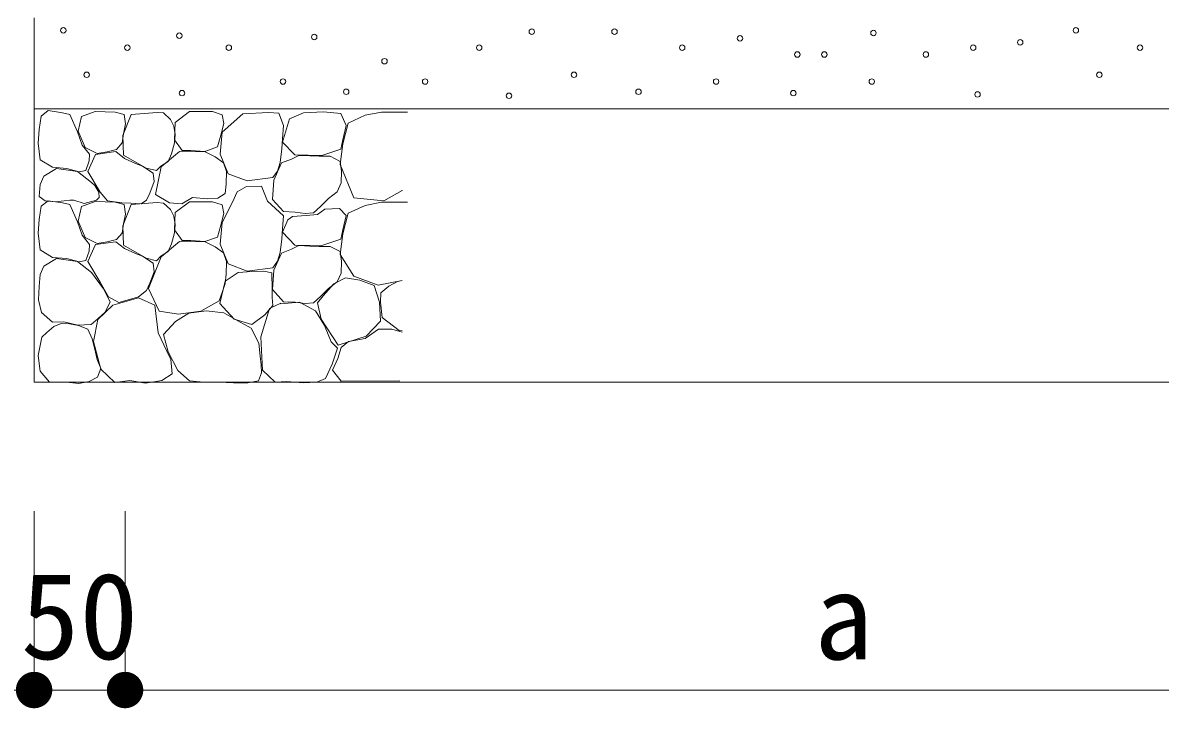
# Model space of a CAD drawing. Units: millimetres on the paper, scale 1:20. Extents: x 11 to 3083, y 13 to 5005.
# Drawn here: x 140.86 to 172.12, y 83.57 to 102.39 of the extents above; entities that cross this region are included whole.
import ezdxf
from ezdxf.enums import TextEntityAlignment as Align

# ---------------------------------------------------------------- set-up
doc = ezdxf.new("R2010")
doc.units = ezdxf.units.MM
for name, color, linetype, lineweight in [('_0-0_', 7, 'Continuous', 13), ('ハッチ', 4, 'Continuous', 13), ('寸法', 1, 'Continuous', 13), ('本体', 7, 'Continuous', 13)]:
    doc.layers.add(name, color=color, linetype=linetype, lineweight=lineweight)
doc.styles.add('ＭＳ ゴシック', font='')
doc.styles.get('ＭＳ ゴシック').set_extended_font_data('MS Gothic')

# ---------------------------------------------------------------- blocks, each defined once
blk = doc.blocks.new('filled_dot')
at = {"color": 0, "linetype": 'Continuous', "lineweight": -2, "const_width": 1.25}
blk.add_lwpolyline([(-0.625, 0, 1), (0.625, 0, 1)], format="xyb", close=True, dxfattribs=at)

msp = doc.modelspace()

# ---------------------------------------------------------------- linework, layer by layer
at = {"layer": '_0-0_'}
msp.add_circle((166.981, 101.706), 0.075, dxfattribs=at)
at = {"layer": 'ハッチ'}
for p, q in [((141.314, 99.46), (141.365, 99.825)), ((141.365, 99.825), (141.558, 99.978)), ((141.558, 99.978), (141.955, 99.917)), ((141.955, 99.917), (142.148, 99.876)), ((142.148, 99.876), (142.361, 99.399)), ((142.383, 99.413), (142.477, 99.819)), ((142.477, 99.819), (142.852, 99.955)), ((142.852, 99.955), (143.394, 99.934)), ((143.394, 99.934), (143.644, 99.872)), ((143.613, 99.292), (143.842, 99.87)), ((143.644, 99.872), (143.686, 99.611)), ((143.842, 99.87), (144.552, 99.925)), ((144.552, 99.925), (144.726, 99.914)), ((144.726, 99.914), (144.923, 99.739)), ((144.923, 99.739), (145.01, 99.554)), ((145.044, 99.652), (145.441, 99.95)), ((145.441, 99.95), (146.075, 99.95)), ((146.075, 99.95), (146.336, 99.863)), ((146.336, 99.863), (146.385, 99.627)), ((146.338, 99.384), (146.91, 99.891)), ((146.91, 99.891), (147.611, 99.93)), ((147.611, 99.93), (147.897, 99.904)), ((147.897, 99.904), (148.027, 99.566)), ((147.998, 99.111), (148.19, 99.753)), ((148.19, 99.753), (148.573, 99.922)), ((148.573, 99.922), (149.125, 99.945)), ((149.125, 99.945), (149.599, 99.9)), ((149.599, 99.9), (149.745, 99.573)), ((149.8, 99.632), (150.266, 99.85)), ((150.266, 99.85), (150.716, 99.937)), ((150.716, 99.937), (151.428, 99.937)), ((141.284, 99.084), (141.314, 99.46)), ((142.571, 98.965), (142.383, 99.413)), ((143.686, 99.611), (143.623, 99.34)), ((145.01, 99.554), (145.043, 99.324)), ((145.032, 99.18), (145.044, 99.652)), ((146.385, 99.627), (146.298, 99.304)), ((148.027, 99.566), (148.001, 99.202)), ((149.655, 99.065), (149.8, 99.632)), ((149.745, 99.573), (149.655, 99.179)), ((142.361, 99.399), (142.493, 99.033)), ((143.623, 99.34), (143.592, 99.09)), ((143.624, 98.757), (143.613, 99.292)), ((145.043, 99.324), (145.032, 99.095)), ((145.243, 98.882), (145.032, 99.18)), ((146.298, 99.304), (146.211, 98.981)), ((146.286, 98.787), (146.338, 99.384)), ((148.001, 99.202), (147.975, 98.93)), ((148.336, 98.762), (147.998, 99.111)), ((149.655, 99.179), (149.599, 98.919)), ((141.334, 98.627), (141.284, 99.084)), ((142.493, 99.033), (142.697, 98.779)), ((142.904, 98.798), (142.571, 98.965)), ((142.855, 98.775), (143.413, 98.853)), ((143.175, 98.851), (142.904, 98.798)), ((143.436, 98.913), (143.175, 98.851)), ((143.413, 98.853), (143.658, 98.663)), ((143.592, 99.09), (143.436, 98.913)), ((144.659, 98.435), (145.168, 98.857)), ((144.945, 98.79), (144.858, 98.582)), ((145.032, 99.095), (144.945, 98.79)), ((145.168, 98.857), (145.876, 98.845)), ((145.479, 98.882), (145.243, 98.882)), ((145.864, 98.857), (145.479, 98.882)), ((146.211, 98.981), (145.864, 98.857)), ((145.876, 98.845), (146.149, 98.708)), ((146.507, 98.241), (146.286, 98.787)), ((147.975, 98.93), (147.936, 98.553)), ((149.599, 98.919), (149.08, 98.75)), ((149.582, 98.499), (149.655, 99.065)), ((141.68, 98.423), (141.334, 98.627)), ((142.686, 98.596), (142.595, 98.332)), ((142.643, 98.307), (142.855, 98.775)), ((142.697, 98.779), (142.686, 98.596)), ((144.246, 98.397), (143.624, 98.757)), ((143.658, 98.663), (143.959, 98.53)), ((143.959, 98.53), (144.148, 98.452)), ((144.858, 98.582), (144.65, 98.451)), ((146.149, 98.708), (146.373, 98.547)), ((146.373, 98.547), (146.46, 98.311)), ((147.76, 98.07), (147.971, 98.542)), ((147.936, 98.553), (147.858, 98.319)), ((147.971, 98.542), (148.241, 98.647)), ((148.241, 98.647), (148.443, 98.744)), ((149.08, 98.75), (148.336, 98.762)), ((148.443, 98.744), (148.751, 98.734)), ((148.751, 98.734), (149.002, 98.724)), ((149.002, 98.724), (149.31, 98.724)), ((149.31, 98.724), (149.58, 98.58)), ((149.58, 98.58), (149.618, 98.32)), ((149.96, 97.587), (149.582, 98.499)), ((141.34, 97.953), (141.434, 98.182)), ((141.434, 98.182), (141.788, 98.39)), ((142.066, 98.393), (141.68, 98.423)), ((141.788, 98.39), (142.362, 98.307)), ((142.412, 98.301), (142.066, 98.393)), ((142.362, 98.307), (142.747, 98.005)), ((142.595, 98.332), (142.412, 98.301)), ((142.989, 97.738), (142.643, 98.307)), ((144.148, 98.452), (144.438, 98.262)), ((144.53, 98.331), (144.246, 98.397)), ((144.438, 98.262), (144.472, 98.028)), ((144.509, 97.671), (144.659, 98.435)), ((144.65, 98.451), (144.53, 98.331)), ((146.46, 98.311), (146.447, 97.963)), ((147.027, 98.047), (146.507, 98.241)), ((147.858, 98.319), (147.728, 98.138)), ((149.618, 98.32), (149.608, 97.993)), ((141.309, 97.619), (141.34, 97.953)), ((142.747, 98.005), (142.84, 97.921)), ((142.84, 97.921), (142.953, 97.74)), ((144.472, 98.028), (144.349, 97.716)), ((146.447, 97.963), (146.423, 97.703)), ((146.748, 97.745), (147.004, 97.899)), ((147.004, 97.899), (147.417, 97.908)), ((147.728, 98.138), (147.027, 98.047)), ((147.417, 97.908), (147.584, 97.496)), ((147.721, 97.541), (147.76, 98.07)), ((149.608, 97.993), (149.503, 97.752)), ((141.474, 97.501), (141.309, 97.619)), ((142.955, 97.589), (142.889, 97.519)), ((142.953, 97.74), (142.955, 97.589)), ((143.187, 97.505), (142.989, 97.738)), ((144.349, 97.716), (144.26, 97.515)), ((144.893, 97.447), (144.509, 97.671)), ((145.526, 97.591), (145.232, 97.418)), ((145.937, 97.555), (145.526, 97.591)), ((146.22, 97.571), (145.937, 97.555)), ((146.423, 97.703), (146.22, 97.571)), ((146.624, 97.46), (146.748, 97.745)), ((148.02, 97.204), (147.721, 97.541)), ((149.262, 97.569), (149.04, 97.348)), ((149.503, 97.752), (149.262, 97.569)), ((150.785, 97.5), (149.96, 97.587)), ((151.283, 97.787), (150.785, 97.5)), ((151.289, 97.79), (151.283, 97.787)), ((141.314, 96.986), (141.365, 97.352)), ((141.365, 97.352), (141.558, 97.504)), ((141.756, 97.473), (141.474, 97.501)), ((141.558, 97.504), (141.955, 97.443)), ((141.997, 97.499), (141.756, 97.473)), ((141.955, 97.443), (142.148, 97.402)), ((142.156, 97.515), (141.997, 97.499)), ((142.148, 97.402), (142.361, 96.925)), ((142.264, 97.515), (142.156, 97.515)), ((142.545, 97.426), (142.264, 97.515)), ((142.383, 96.939), (142.477, 97.346)), ((142.477, 97.346), (142.852, 97.481)), ((142.889, 97.519), (142.545, 97.426)), ((142.852, 97.481), (143.394, 97.46)), ((143.58, 97.444), (143.187, 97.505)), ((143.394, 97.46), (143.644, 97.398)), ((143.832, 97.436), (143.58, 97.444)), ((143.613, 96.818), (143.842, 97.396)), ((143.644, 97.398), (143.686, 97.137)), ((144.116, 97.417), (143.832, 97.436)), ((143.842, 97.396), (144.552, 97.451)), ((144.26, 97.515), (144.116, 97.417)), ((144.552, 97.451), (144.726, 97.44)), ((144.726, 97.44), (144.923, 97.265)), ((145.232, 97.418), (144.893, 97.447)), ((144.923, 97.265), (145.01, 97.08)), ((145.044, 97.178), (145.441, 97.476)), ((145.441, 97.476), (146.075, 97.476)), ((146.075, 97.476), (146.336, 97.389)), ((146.336, 97.389), (146.385, 97.153)), ((146.338, 96.91), (146.624, 97.46)), ((147.584, 97.496), (148.027, 97.092)), ((149.04, 97.348), (148.848, 97.175)), ((148.96, 97.128), (149.165, 97.272)), ((149.165, 97.272), (149.561, 97.292)), ((149.561, 97.292), (149.745, 97.099)), ((149.8, 97.158), (150.266, 97.376)), ((150.266, 97.376), (150.716, 97.463)), ((150.716, 97.463), (151.428, 97.463)), ((141.284, 96.61), (141.314, 96.986)), ((142.361, 96.925), (142.493, 96.559)), ((142.571, 96.491), (142.383, 96.939)), ((143.686, 97.137), (143.623, 96.866)), ((145.01, 97.08), (145.043, 96.85)), ((145.032, 96.706), (145.044, 97.178)), ((146.385, 97.153), (146.298, 96.83)), ((147.998, 96.637), (148.141, 96.978)), ((148.027, 97.092), (148.001, 96.728)), ((148.347, 97.194), (148.02, 97.204)), ((148.141, 96.978), (148.276, 97.068)), ((148.276, 97.068), (148.643, 97.097)), ((148.617, 97.156), (148.347, 97.194)), ((148.848, 97.175), (148.617, 97.156)), ((148.643, 97.097), (148.96, 97.128)), ((149.655, 96.591), (149.8, 97.158)), ((149.745, 97.099), (149.655, 96.705)), ((141.334, 96.153), (141.284, 96.61)), ((143.592, 96.616), (143.436, 96.439)), ((143.623, 96.866), (143.592, 96.616)), ((143.624, 96.283), (143.613, 96.818)), ((145.032, 96.621), (144.945, 96.316)), ((145.043, 96.85), (145.032, 96.621)), ((145.243, 96.408), (145.032, 96.706)), ((146.298, 96.83), (146.211, 96.507)), ((146.286, 96.313), (146.338, 96.91)), ((148.001, 96.728), (147.975, 96.456)), ((148.336, 96.288), (147.998, 96.637)), ((149.655, 96.705), (149.599, 96.446)), ((142.493, 96.559), (142.697, 96.305)), ((142.904, 96.325), (142.571, 96.491)), ((142.643, 95.833), (142.855, 96.301)), ((142.697, 96.305), (142.686, 96.122)), ((142.855, 96.301), (143.413, 96.379)), ((143.175, 96.377), (142.904, 96.325)), ((143.436, 96.439), (143.175, 96.377)), ((143.413, 96.379), (143.658, 96.189)), ((144.659, 95.961), (145.168, 96.383)), ((144.945, 96.316), (144.858, 96.108)), ((145.168, 96.383), (145.876, 96.371)), ((145.479, 96.408), (145.243, 96.408)), ((145.864, 96.383), (145.479, 96.408)), ((146.211, 96.507), (145.864, 96.383)), ((145.876, 96.371), (146.149, 96.234)), ((146.507, 95.768), (146.286, 96.313)), ((147.975, 96.456), (147.936, 96.079)), ((149.08, 96.277), (148.336, 96.288)), ((149.599, 96.446), (149.08, 96.277)), ((149.582, 96.025), (149.655, 96.591)), ((141.68, 95.949), (141.334, 96.153)), ((142.686, 96.122), (142.595, 95.858)), ((144.246, 95.923), (143.624, 96.283)), ((143.658, 96.189), (143.959, 96.056)), ((143.959, 96.056), (144.148, 95.978)), ((144.148, 95.978), (144.438, 95.788)), ((144.65, 95.977), (144.53, 95.857)), ((144.858, 96.108), (144.65, 95.977)), ((146.149, 96.234), (146.373, 96.073)), ((146.373, 96.073), (146.46, 95.837)), ((147.76, 95.596), (147.971, 96.068)), ((147.936, 96.079), (147.858, 95.845)), ((147.971, 96.068), (148.241, 96.174)), ((148.241, 96.174), (148.443, 96.27)), ((148.443, 96.27), (148.751, 96.26)), ((148.751, 96.26), (149.002, 96.251)), ((149.002, 96.251), (149.31, 96.251)), ((149.31, 96.251), (149.58, 96.106)), ((149.58, 96.106), (149.618, 95.846)), ((149.96, 95.429), (149.582, 96.025)), ((141.34, 95.479), (141.434, 95.708)), ((141.434, 95.708), (141.788, 95.916)), ((142.066, 95.919), (141.68, 95.949)), ((141.788, 95.916), (142.362, 95.833)), ((142.412, 95.828), (142.066, 95.919)), ((142.362, 95.833), (142.747, 95.531)), ((142.595, 95.858), (142.412, 95.828)), ((142.989, 95.264), (142.643, 95.833)), ((144.53, 95.857), (144.246, 95.923)), ((144.311, 95.092), (144.659, 95.961)), ((144.438, 95.788), (144.472, 95.554)), ((146.46, 95.837), (146.447, 95.49)), ((147.027, 95.573), (146.507, 95.768)), ((147.728, 95.664), (147.027, 95.573)), ((147.858, 95.845), (147.728, 95.664)), ((149.618, 95.846), (149.608, 95.519)), ((141.309, 95.145), (141.34, 95.479)), ((142.747, 95.531), (143.081, 95.083)), ((144.472, 95.554), (144.349, 95.242)), ((146.447, 95.49), (146.423, 95.229)), ((146.425, 95.294), (146.778, 95.537)), ((146.778, 95.537), (147.156, 95.562)), ((147.156, 95.562), (147.484, 95.574)), ((147.484, 95.574), (147.704, 95.525)), ((147.704, 95.525), (147.716, 95.063)), ((147.721, 95.067), (147.76, 95.596)), ((149.41, 95.223), (149.729, 95.383)), ((149.608, 95.519), (149.503, 95.278)), ((149.729, 95.383), (150.122, 95.325)), ((150.629, 95.182), (149.96, 95.429)), ((141.288, 94.781), (141.309, 95.145)), ((143.212, 94.863), (142.989, 95.264)), ((143.081, 95.083), (143.164, 94.927)), ((144.26, 95.042), (144.037, 94.863)), ((144.349, 95.242), (144.26, 95.042)), ((144.609, 94.472), (144.311, 95.092)), ((146.279, 94.685), (146.425, 95.294)), ((146.423, 95.229), (146.336, 94.981)), ((147.716, 95.063), (147.716, 94.844)), ((148.02, 94.73), (147.721, 95.067)), ((149.262, 95.096), (149.04, 94.874)), ((149.119, 94.889), (149.41, 95.223)), ((149.503, 95.278), (149.262, 95.096)), ((150.122, 95.325), (150.514, 95.179)), ((150.514, 95.179), (150.659, 94.715)), ((151.283, 95.313), (150.629, 95.182)), ((150.702, 94.97), (150.921, 95.157)), ((150.921, 95.157), (151.155, 95.282)), ((151.155, 95.282), (151.289, 95.314)), ((151.289, 95.316), (151.283, 95.313)), ((141.372, 94.437), (141.288, 94.781)), ((143.164, 94.927), (143.258, 94.718)), ((143.502, 94.707), (143.212, 94.863)), ((143.338, 94.638), (144.035, 94.838)), ((143.792, 94.796), (143.502, 94.707)), ((144.037, 94.863), (143.792, 94.796)), ((144.035, 94.838), (144.484, 94.638)), ((146.261, 94.757), (145.752, 94.472)), ((146.336, 94.981), (146.261, 94.757)), ((147.716, 94.844), (147.728, 94.625)), ((148.347, 94.72), (148.02, 94.73)), ((149.04, 94.874), (148.848, 94.701)), ((148.959, 94.7), (149.119, 94.889)), ((150.686, 94.72), (150.702, 94.97)), ((141.674, 94.166), (141.372, 94.437)), ((142.922, 94.24), (143.338, 94.638)), ((143.112, 94.437), (142.935, 94.27)), ((143.258, 94.718), (143.112, 94.437)), ((144.484, 94.638), (144.584, 93.875)), ((145.143, 94.385), (144.609, 94.472)), ((145.057, 94.189), (145.42, 94.415)), ((145.752, 94.472), (145.143, 94.385)), ((145.42, 94.415), (145.896, 94.477)), ((145.896, 94.477), (146.384, 94.427)), ((146.669, 94.247), (146.279, 94.685)), ((146.384, 94.427), (146.773, 94.202)), ((147.404, 93.77), (147.637, 94.54)), ((147.728, 94.625), (147.509, 94.369)), ((147.637, 94.54), (147.955, 94.688)), ((147.942, 94.671), (148.465, 94.715)), ((148.617, 94.682), (148.347, 94.72)), ((148.465, 94.715), (148.901, 94.482)), ((148.848, 94.701), (148.617, 94.682)), ((148.901, 94.482), (149.148, 94.075)), ((149.061, 94.25), (148.959, 94.7)), ((150.659, 94.715), (150.689, 94.192)), ((150.733, 94.298), (150.686, 94.72)), ((141.987, 94.176), (141.674, 94.166)), ((141.71, 94.052), (141.915, 94.133)), ((141.915, 94.133), (142.143, 94.126)), ((142.372, 94.083), (141.987, 94.176)), ((142.143, 94.126), (142.392, 94.082)), ((142.737, 94.104), (142.372, 94.083)), ((142.935, 94.27), (142.737, 94.104)), ((142.806, 93.642), (142.922, 94.24)), ((144.731, 93.826), (145.057, 94.189)), ((147.156, 94.101), (146.669, 94.247)), ((146.773, 94.202), (147.136, 94.002)), ((147.509, 94.369), (147.156, 94.101)), ((149.526, 93.538), (149.061, 94.25)), ((150.689, 94.192), (150.296, 93.785)), ((151.202, 93.939), (150.733, 94.298)), ((141.387, 93.759), (141.519, 93.884)), ((141.519, 93.884), (141.71, 94.052)), ((142.392, 94.082), (142.649, 93.979)), ((142.649, 93.979), (142.767, 93.708)), ((144.584, 93.875), (144.816, 93.377)), ((144.857, 93.351), (144.731, 93.826)), ((147.136, 94.002), (147.349, 93.589)), ((149.148, 94.075), (149.337, 93.625)), ((150.296, 93.785), (149.526, 93.538)), ((150.265, 93.724), (150.632, 93.977)), ((150.632, 93.977), (150.999, 93.977)), ((150.999, 93.977), (151.289, 93.896)), ((151.289, 93.934), (151.202, 93.939)), ((141.284, 93.253), (141.387, 93.759)), ((142.767, 93.708), (142.826, 93.465)), ((143.005, 92.878), (142.806, 93.642)), ((147.349, 93.589), (147.386, 93.238)), ((147.448, 92.855), (147.404, 93.77)), ((149.337, 93.625), (149.511, 93.451)), ((149.607, 93.471), (149.81, 93.636)), ((149.81, 93.636), (150.265, 93.724)), ((141.335, 92.82), (141.284, 93.253)), ((142.826, 93.465), (142.899, 93.143)), ((144.816, 93.377), (144.932, 93.144)), ((145.12, 92.838), (144.857, 93.351)), ((147.386, 93.238), (147.411, 93)), ((149.511, 93.451), (149.366, 93.015)), ((149.367, 92.852), (149.519, 93.168)), ((149.519, 93.168), (149.607, 93.471)), ((142.899, 93.143), (143.002, 92.893)), ((143.002, 92.893), (142.914, 92.658)), ((143.387, 92.513), (143.005, 92.878)), ((144.932, 93.144), (144.966, 92.746)), ((147.411, 93), (147.424, 92.775)), ((147.796, 92.521), (147.448, 92.855)), ((149.366, 93.015), (149.177, 92.623)), ((149.607, 92.55), (149.367, 92.852)), ((141.592, 92.519), (141.335, 92.82)), ((142.686, 92.541), (142.4, 92.489)), ((142.914, 92.658), (142.686, 92.541)), ((143.803, 92.563), (143.387, 92.513)), ((144.235, 92.497), (143.803, 92.563)), ((144.683, 92.563), (144.235, 92.497)), ((144.966, 92.746), (144.683, 92.563)), ((145.445, 92.562), (145.12, 92.838)), ((145.833, 92.525), (145.445, 92.562)), ((147.336, 92.562), (147.048, 92.5)), ((147.424, 92.775), (147.336, 92.562)), ((148.116, 92.536), (147.796, 92.521)), ((148.567, 92.507), (148.116, 92.536)), ((149.177, 92.623), (148.945, 92.521)), ((151.218, 92.558), (149.607, 92.55)), ((142.062, 92.519), (141.592, 92.519)), ((142.4, 92.489), (142.062, 92.519)), ((146.247, 92.525), (145.833, 92.525)), ((146.647, 92.5), (146.247, 92.525)), ((147.048, 92.5), (146.647, 92.5)), ((148.945, 92.521), (148.567, 92.507))]:
    msp.add_line(p, q, dxfattribs=at)
for centre in [(141.972, 102.183), (169.802, 102.183), (145.163, 102.036), (148.868, 102), (154.847, 102.146), (157.121, 102.146), (160.569, 101.963), (164.237, 102.11), (168.272, 101.853), (143.732, 101.706), (146.522, 101.706), (153.404, 101.706), (158.983, 101.706), (171.562, 101.706), (150.8, 101.334), (162.145, 101.52), (162.889, 101.52), (165.679, 101.52), (142.616, 100.962), (156.008, 100.962), (170.446, 100.962), (148.01, 100.776), (151.916, 100.776), (159.913, 100.776), (164.191, 100.776), (145.236, 100.46), (149.748, 100.496), (154.223, 100.386), (157.781, 100.496), (162.036, 100.46), (167.098, 100.423)]:
    msp.add_circle(centre, 0.075, dxfattribs=at)
at = {"layer": '寸法'}
for p, q in [((141.17, 88.982), (141.17, 84.067)), ((143.67, 88.982), (143.67, 84.067)), ((143.67, 88.93), (143.67, 84.067)), ((139.17, 84.067), (145.67, 84.067)), ((143.67, 84.067), (183.17, 84.067))]:
    msp.add_line(p, q, dxfattribs=at)
at = {"layer": '本体'}
for p, q in [((141.17, 100.024), (141.17, 102.524)), ((141.17, 92.524), (141.17, 100.024)), ((141.17, 100.024), (185.67, 100.024)), ((185.67, 100.024), (141.17, 100.024)), ((185.67, 92.524), (141.17, 92.524))]:
    msp.add_line(p, q, dxfattribs=at)

# ---------------------------------------------------------------- block references
at = {"layer": '寸法', "xscale": 0.4, "yscale": 0.4, "rotation": 180}
msp.add_blockref('filled_dot', (141.17, 84.067), dxfattribs=at)
at = {"layer": '寸法', "xscale": 0.4, "yscale": 0.4}
msp.add_blockref('filled_dot', (143.67, 84.067), dxfattribs=at)
msp.add_blockref('filled_dot', (143.67, 84.067), dxfattribs=at)

# ---------------------------------------------------------------- texts
at = {"layer": '寸法', "style": 'ＭＳ ゴシック'}
for s, p in [('50', (140.801, 84.203)), ('a', (162.61, 84.198))]:
    msp.add_text(s, height=2.374, dxfattribs=at).set_placement(p, align=Align.BOTTOM_LEFT)

doc.saveas('drawing.dxf')
